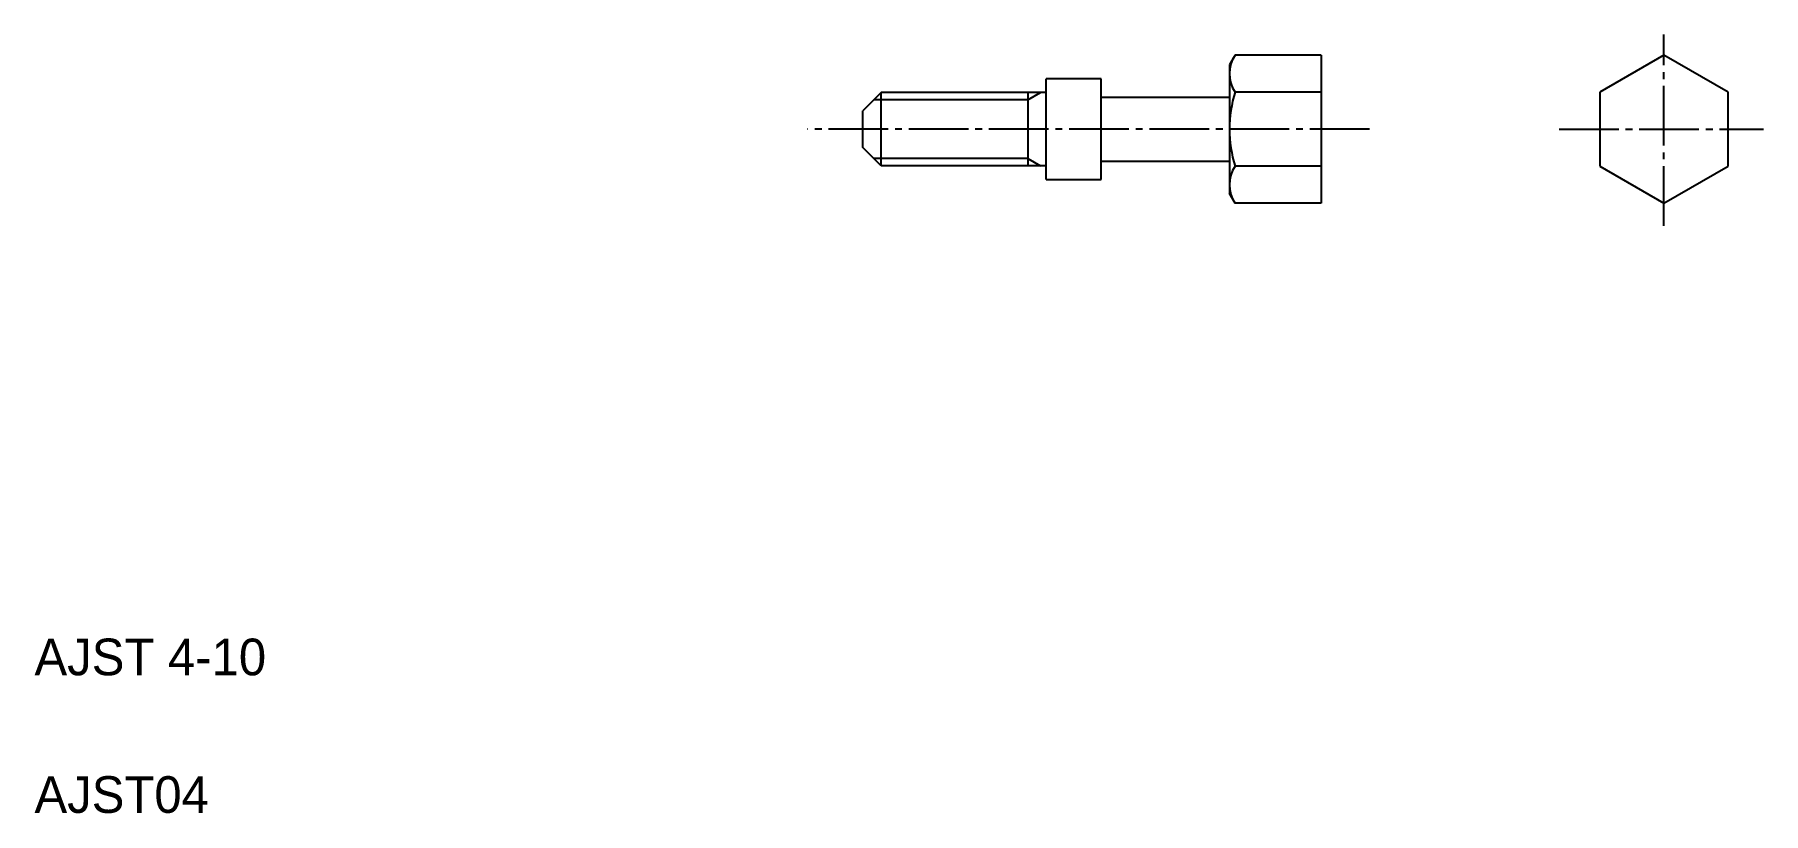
# Model space of a CAD drawing. Extents: x 5 to 99.3, y 5 to 47.4.
import ezdxf

# ---------------------------------------------------------------- set-up
doc = ezdxf.new("R2010")
doc.units = 0
doc.header["$LTSCALE"] = 0.25
doc.linetypes.add('CENTER', pattern=[17.5, 13, -1.5, 1.5, -1.5])
doc.layers.get('0').update_dxf_attribs({"linetype": 'CONTINUOUS'})
doc.layers.add('CENTER', color=1, linetype='CENTER')

msp = doc.modelspace()

# ---------------------------------------------------------------- linework, layer by layer
at = {"color": 7, "linetype": 'CONTINUOUS'}
for p, q in [((70.483, 46.308), (70.17, 45.767)), ((75.17, 46.308), (70.483, 46.308)), ((75.17, 46.308), (75.17, 38.225)), ((93.864, 46.308), (90.364, 44.287)), ((97.364, 44.287), (93.864, 46.308)), ((70.17, 45.767), (70.17, 38.767)), ((63.17, 45.017), (60.17, 45.017)), ((60.17, 39.517), (60.17, 45.017)), ((63.17, 39.517), (63.17, 45.017)), ((51.17, 44.267), (50.17, 43.267)), ((60.17, 44.267), (51.17, 44.267)), ((51.17, 40.267), (51.17, 44.267)), ((59.17, 44.267), (59.17, 40.267)), ((63.17, 44.017), (70.17, 44.017)), ((75.17, 44.287), (70.483, 44.287)), ((90.364, 44.287), (90.364, 40.246)), ((97.364, 40.246), (97.364, 44.287)), ((50.17, 41.267), (50.17, 43.267)), ((51.17, 40.267), (50.17, 41.267)), ((60.17, 40.267), (51.17, 40.267)), ((63.17, 40.517), (70.17, 40.517)), ((75.17, 40.246), (70.483, 40.246)), ((90.364, 40.246), (93.864, 38.225)), ((93.864, 38.225), (97.364, 40.246)), ((60.17, 39.517), (63.17, 39.517)), ((70.483, 38.225), (70.17, 38.767)), ((75.17, 38.225), (70.483, 38.225))]:
    msp.add_line(p, q, dxfattribs=at)
for p, q in [((61.67, 45.017), (61.67, 45.017)), ((62.42, 45.017), (62.42, 45.017))]:
    msp.add_line(p, q)
at = {"color": 3, "linetype": 'CONTINUOUS'}
for p, q in [((59.17, 43.867), (50.77, 43.867)), ((59.17, 43.867), (59.863, 44.267)), ((59.17, 40.667), (50.77, 40.667)), ((59.17, 40.667), (59.863, 40.267))]:
    msp.add_line(p, q, dxfattribs=at)
at = {"color": 7, "linetype": 'CONTINUOUS'}
for centre, radius, start, end in [((71.959, 45.298), 1.789, 145.61601, 214.38399), ((76.858, 42.267), 6.687, 162.41217, 197.58783), ((71.959, 39.235), 1.789, 145.61601, 214.38399)]:
    msp.add_arc(centre, radius, start, end, dxfattribs=at)
at = {"layer": 'CENTER', "color": 1, "linetype": 'CENTER'}
for p, q in [((93.864, 37.001), (93.864, 47.422)), ((77.807, 42.267), (47.164, 42.267)), ((88.151, 42.267), (99.294, 42.267))]:
    msp.add_line(p, q, dxfattribs=at)

# ---------------------------------------------------------------- texts
for s, p in [('AJST 4-10', (5, 12.5)), ('AJST04', (5, 5))]:
    msp.add_text(s, height=2).set_placement(p)

doc.saveas('drawing.dxf')
